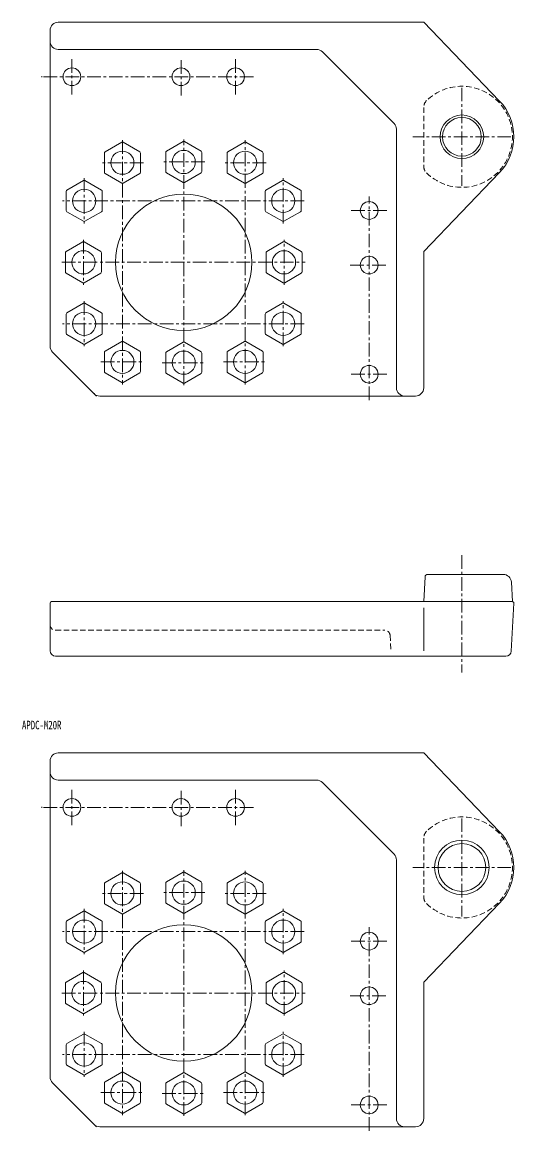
# Model space of a CAD drawing. Units: millimetres on the paper. Extents: x -586 to -140, y -411 to 338.
# Drawn here: x -320.2 to -139.9, y -411.5 to -5.3 of the extents above; entities that cross this region are included whole.
import ezdxf
from ezdxf.enums import TextEntityAlignment as Align

# ---------------------------------------------------------------- set-up
doc = ezdxf.new("R2010")
doc.units = ezdxf.units.MM
doc.linetypes.add('CHAIN1', pattern=[8, 5, -1, 1, -1])
doc.linetypes.add('DASHED2', pattern=[3, 2, -1])
doc.layers.add('0-0', color=7, linetype='Continuous', lineweight=18)
doc.layers.add('0-1', color=4, linetype='CHAIN1', lineweight=9)
doc.styles.add('ＭＳ ゴシック', font='')
doc.styles.get('ＭＳ ゴシック').set_extended_font_data('MS Gothic')

msp = doc.modelspace()

# ---------------------------------------------------------------- linework, layer by layer
at = {"layer": '0-0'}
for p, q in [((-309.916, -8.253), (-309.916, -124.011)), ((-306.916, -15.253), (-212.159, -15.253)), ((-210.038, -16.132), (-183.795, -42.375)), ((-182.916, -44.496), (-182.916, -139.253)), ((-283.666, -49.277), (-289.766, -52.799)), ((-277.066, -52.799), (-283.166, -49.277)), ((-261.166, -49.007), (-267.266, -52.529)), ((-254.566, -52.529), (-260.666, -49.007)), ((-238.666, -49.277), (-244.766, -52.799)), ((-232.066, -52.799), (-238.166, -49.277)), ((-290.016, -53.232), (-290.016, -60.275)), ((-276.816, -60.275), (-276.816, -53.232)), ((-267.516, -52.962), (-267.516, -60.006)), ((-254.316, -60.006), (-254.316, -52.962)), ((-245.016, -53.232), (-245.016, -60.275)), ((-231.816, -60.275), (-231.816, -53.232)), ((-289.766, -60.708), (-283.666, -64.23)), ((-283.166, -64.23), (-277.066, -60.708)), ((-267.266, -60.439), (-261.166, -63.961)), ((-260.666, -63.961), (-254.566, -60.439)), ((-244.766, -60.708), (-238.666, -64.23)), ((-238.166, -64.23), (-232.066, -60.708)), ((-297.666, -63.277), (-303.766, -66.799)), ((-291.066, -66.799), (-297.166, -63.277)), ((-224.666, -63.277), (-230.766, -66.799)), ((-218.066, -66.799), (-224.166, -63.277)), ((-304.016, -67.232), (-304.016, -74.275)), ((-290.816, -74.275), (-290.816, -67.232)), ((-231.016, -67.232), (-231.016, -74.275)), ((-217.816, -74.275), (-217.816, -67.232)), ((-303.766, -74.708), (-297.666, -78.23)), ((-297.166, -78.23), (-291.066, -74.708)), ((-230.766, -74.708), (-224.666, -78.23)), ((-224.166, -78.23), (-218.066, -74.708)), ((-304.036, -89.299), (-297.936, -85.777)), ((-297.436, -85.777), (-291.336, -89.299)), ((-230.497, -89.299), (-224.397, -85.777)), ((-223.897, -85.777), (-217.797, -89.299)), ((-304.286, -96.775), (-304.286, -89.732)), ((-291.086, -89.732), (-291.086, -96.775)), ((-230.747, -96.775), (-230.747, -89.732)), ((-217.547, -89.732), (-217.547, -96.775)), ((-297.936, -100.73), (-304.036, -97.208)), ((-291.336, -97.208), (-297.436, -100.73)), ((-224.397, -100.73), (-230.497, -97.208)), ((-217.797, -97.208), (-223.897, -100.73)), ((-303.766, -111.799), (-297.666, -108.277)), ((-297.166, -108.277), (-291.066, -111.799)), ((-224.666, -108.277), (-230.766, -111.799)), ((-218.066, -111.799), (-224.166, -108.277)), ((-304.016, -119.275), (-304.016, -112.232)), ((-290.816, -112.232), (-290.816, -119.275)), ((-231.016, -112.232), (-231.016, -119.275)), ((-217.816, -119.275), (-217.816, -112.232)), ((-297.666, -123.23), (-303.766, -119.708)), ((-291.066, -119.708), (-297.166, -123.23)), ((-230.766, -119.708), (-224.666, -123.23)), ((-224.166, -123.23), (-218.066, -119.708)), ((-289.766, -125.799), (-283.666, -122.277)), ((-283.166, -122.277), (-277.066, -125.799)), ((-267.266, -126.068), (-261.166, -122.546)), ((-260.666, -122.546), (-254.566, -126.068)), ((-238.666, -122.277), (-244.766, -125.799)), ((-232.066, -125.799), (-238.166, -122.277)), ((-309.038, -126.132), (-292.916, -142.253)), ((-290.016, -133.275), (-290.016, -126.232)), ((-276.816, -126.232), (-276.816, -133.275)), ((-267.516, -133.545), (-267.516, -126.501)), ((-254.316, -126.501), (-254.316, -133.545)), ((-245.016, -126.232), (-245.016, -133.275)), ((-231.816, -133.275), (-231.816, -126.232)), ((-283.666, -137.23), (-289.766, -133.708)), ((-277.066, -133.708), (-283.166, -137.23)), ((-261.166, -137.5), (-267.266, -133.978)), ((-254.566, -133.978), (-260.666, -137.5)), ((-244.766, -133.708), (-238.666, -137.23)), ((-238.166, -137.23), (-232.066, -133.708)), ((-291.674, -142.253), (-175.916, -142.253)), ((-172.916, -217.592), (-172.442, -208.54)), ((-171.443, -207.592), (-143.763, -207.592)), ((-140.767, -210.435), (-140.393, -217.579)), ((-309.916, -218.092), (-309.916, -235.592)), ((-140.395, -217.592), (-309.416, -217.592)), ((-140.817, -235.697), (-139.896, -218.119)), ((-172.916, -235.592), (-172.916, -219.902)), ((-307.916, -237.592), (-142.814, -237.592)), ((-309.916, -275.992), (-309.916, -391.749)), ((-306.916, -282.992), (-212.159, -282.992)), ((-210.038, -283.871), (-183.795, -310.113)), ((-182.916, -312.235), (-182.916, -406.992)), ((-261.166, -316.746), (-267.266, -320.268)), ((-254.566, -320.268), (-260.666, -316.746)), ((-283.666, -317.015), (-289.766, -320.537)), ((-277.066, -320.537), (-283.166, -317.015)), ((-267.516, -320.701), (-267.516, -327.744)), ((-254.316, -327.744), (-254.316, -320.701)), ((-238.666, -317.015), (-244.766, -320.537)), ((-232.066, -320.537), (-238.166, -317.015)), ((-290.016, -320.97), (-290.016, -328.014)), ((-276.816, -328.014), (-276.816, -320.97)), ((-245.016, -320.97), (-245.016, -328.014)), ((-231.816, -328.014), (-231.816, -320.97)), ((-289.766, -328.447), (-283.666, -331.969)), ((-283.166, -331.969), (-277.066, -328.447)), ((-267.266, -328.177), (-261.166, -331.699)), ((-260.666, -331.699), (-254.566, -328.177)), ((-244.766, -328.447), (-238.666, -331.969)), ((-238.166, -331.969), (-232.066, -328.447)), ((-297.666, -331.015), (-303.766, -334.537)), ((-291.066, -334.537), (-297.166, -331.015)), ((-224.666, -331.015), (-230.766, -334.537)), ((-218.066, -334.537), (-224.166, -331.015)), ((-304.016, -334.97), (-304.016, -342.014)), ((-290.816, -342.014), (-290.816, -334.97)), ((-231.016, -334.97), (-231.016, -342.014)), ((-217.816, -342.014), (-217.816, -334.97)), ((-303.766, -342.447), (-297.666, -345.969)), ((-297.166, -345.969), (-291.066, -342.447)), ((-230.766, -342.447), (-224.666, -345.969)), ((-224.166, -345.969), (-218.066, -342.447)), ((-304.286, -364.514), (-304.286, -357.47)), ((-304.036, -357.037), (-297.936, -353.515)), ((-297.436, -353.515), (-291.336, -357.037)), ((-291.086, -357.47), (-291.086, -364.514)), ((-230.747, -364.514), (-230.747, -357.47)), ((-230.497, -357.037), (-224.397, -353.515)), ((-223.897, -353.515), (-217.797, -357.037)), ((-217.547, -357.47), (-217.547, -364.514)), ((-297.936, -368.469), (-304.036, -364.947)), ((-291.336, -364.947), (-297.436, -368.469)), ((-224.397, -368.469), (-230.497, -364.947)), ((-217.797, -364.947), (-223.897, -368.469)), ((-303.766, -379.537), (-297.666, -376.015)), ((-297.166, -376.015), (-291.066, -379.537)), ((-224.666, -376.015), (-230.766, -379.537)), ((-218.066, -379.537), (-224.166, -376.015)), ((-304.016, -387.014), (-304.016, -379.97)), ((-290.816, -379.97), (-290.816, -387.014)), ((-231.016, -379.97), (-231.016, -387.014)), ((-217.816, -387.014), (-217.816, -379.97)), ((-297.666, -390.969), (-303.766, -387.447)), ((-291.066, -387.447), (-297.166, -390.969)), ((-230.766, -387.447), (-224.666, -390.969)), ((-224.166, -390.969), (-218.066, -387.447)), ((-309.038, -393.871), (-292.916, -409.992)), ((-290.016, -401.014), (-290.016, -393.97)), ((-289.766, -393.537), (-283.666, -390.015)), ((-283.166, -390.015), (-277.066, -393.537)), ((-276.816, -393.97), (-276.816, -401.014)), ((-267.266, -393.807), (-261.166, -390.285)), ((-260.666, -390.285), (-254.566, -393.807)), ((-245.016, -393.97), (-245.016, -401.014)), ((-238.666, -390.015), (-244.766, -393.537)), ((-232.066, -393.537), (-238.166, -390.015)), ((-231.816, -401.014), (-231.816, -393.97)), ((-267.516, -401.283), (-267.516, -394.24)), ((-254.316, -394.24), (-254.316, -401.283)), ((-283.666, -404.969), (-289.766, -401.447)), ((-277.066, -401.447), (-283.166, -404.969)), ((-261.166, -405.238), (-267.266, -401.717)), ((-254.566, -401.717), (-260.666, -405.238)), ((-244.766, -401.447), (-238.666, -404.969)), ((-238.166, -404.969), (-232.066, -401.447)), ((-291.674, -409.992), (-175.916, -409.992))]:
    msp.add_line(p, q, dxfattribs=at)
for points in [[(-145.195, -34.041), (-172.916, -5.253), (-306.916, -5.253)], [(-172.916, -139.253), (-172.916, -89.253), (-145.195, -60.466)], [(-145.195, -301.78), (-172.916, -272.992), (-306.916, -272.992)], [(-172.916, -406.992), (-172.916, -356.992), (-145.195, -328.205)]]:
    msp.add_lwpolyline(points, dxfattribs=at)
for centre, radius in [((-301.916, -25.253), 3.25), ((-261.916, -25.253), 3.25), ((-241.916, -25.253), 3.25), ((-158.916, -47.253), 7.1), ((-283.416, -56.753), 4.25), ((-260.916, -56.484), 4.25), ((-238.416, -56.753), 4.25), ((-297.416, -70.753), 4.25), ((-260.916, -93.253), 25), ((-224.416, -70.753), 4.25), ((-192.916, -74.253), 3.25), ((-297.686, -93.253), 4.25), ((-224.147, -93.253), 4.25), ((-192.916, -94.253), 3.25), ((-297.416, -115.753), 4.25), ((-224.416, -115.753), 4.25), ((-283.416, -129.753), 4.25), ((-260.916, -130.023), 4.25), ((-238.416, -129.753), 4.25), ((-192.916, -134.253), 3.25), ((-301.916, -292.992), 3.25), ((-261.916, -292.992), 3.25), ((-241.916, -292.992), 3.25), ((-158.916, -314.992), 8.75), ((-283.416, -324.492), 4.25), ((-260.916, -324.223), 4.25), ((-238.416, -324.492), 4.25), ((-297.416, -338.492), 4.25), ((-260.916, -360.992), 25), ((-224.416, -338.492), 4.25), ((-192.916, -341.992), 3.25), ((-297.686, -360.992), 4.25), ((-224.147, -360.992), 4.25), ((-192.916, -361.992), 3.25), ((-297.416, -383.492), 4.25), ((-224.416, -383.492), 4.25), ((-283.416, -397.492), 4.25), ((-260.916, -397.762), 4.25), ((-238.416, -397.492), 4.25), ((-192.916, -401.992), 3.25)]:
    msp.add_circle(centre, radius, dxfattribs=at)
for centre, radius, start, end in [((-306.916, -8.253), 3, 90, 180), ((-306.916, -12.253), 3, 180, 270), ((-212.159, -18.253), 3, 45, 90), ((-309.916, -25.076), 3, 180, 186.76653), ((-158.916, -47.253), 19.048, 316.08137, 43.91863), ((-185.916, -44.496), 3, 0, 45), ((-289.516, -53.232), 0.5, 120, 180), ((-283.416, -49.71), 0.5, 60, 120), ((-277.316, -53.232), 0.5, 0, 60), ((-267.016, -52.962), 0.5, 120, 180), ((-260.916, -49.44), 0.5, 60, 120), ((-254.816, -52.962), 0.5, 0, 60), ((-244.516, -53.232), 0.5, 120, 180), ((-238.416, -49.71), 0.5, 60, 120), ((-232.316, -53.232), 0.5, 0, 60), ((-289.516, -60.275), 0.5, 180, 240), ((-277.316, -60.275), 0.5, 300, 0), ((-267.016, -60.006), 0.5, 180, 240), ((-254.816, -60.006), 0.5, 300, 0), ((-244.516, -60.275), 0.5, 180, 240), ((-232.316, -60.275), 0.5, 300, 0), ((-297.416, -63.71), 0.5, 60, 120), ((-283.416, -63.797), 0.5, 240, 300), ((-260.916, -63.528), 0.5, 240, 300), ((-238.416, -63.797), 0.5, 240, 300), ((-224.416, -63.71), 0.5, 60, 120), ((-303.516, -67.232), 0.5, 120, 180), ((-291.316, -67.232), 0.5, 0, 60), ((-230.516, -67.232), 0.5, 120, 180), ((-218.316, -67.232), 0.5, 0, 60), ((-303.516, -74.275), 0.5, 180, 240), ((-291.316, -74.275), 0.5, 300, 0), ((-230.516, -74.275), 0.5, 180, 240), ((-218.316, -74.275), 0.5, 300, 0), ((-297.416, -77.797), 0.5, 240, 300), ((-224.416, -77.797), 0.5, 240, 300), ((-303.786, -89.732), 0.5, 120, 180), ((-297.686, -86.21), 0.5, 60, 120), ((-291.586, -89.732), 0.5, 0, 60), ((-230.247, -89.732), 0.5, 120, 180), ((-224.147, -86.21), 0.5, 60, 120), ((-218.047, -89.732), 0.5, 0, 60), ((-303.786, -96.775), 0.5, 180, 240), ((-291.586, -96.775), 0.5, 300, 0), ((-230.247, -96.775), 0.5, 180, 240), ((-218.047, -96.775), 0.5, 300, 0), ((-297.686, -100.297), 0.5, 240, 300), ((-224.147, -100.297), 0.5, 240, 300), ((-297.416, -108.71), 0.5, 60, 120), ((-224.416, -108.71), 0.5, 60, 120), ((-303.516, -112.232), 0.5, 120, 180), ((-291.316, -112.232), 0.5, 0, 60), ((-230.516, -112.232), 0.5, 120, 180), ((-218.316, -112.232), 0.5, 0, 60), ((-303.516, -119.275), 0.5, 180, 240), ((-291.316, -119.275), 0.5, 300, 0), ((-230.516, -119.275), 0.5, 180, 240), ((-218.316, -119.275), 0.5, 300, 0), ((-306.916, -124.011), 3, 180, 225), ((-297.416, -122.797), 0.5, 240, 300), ((-289.516, -126.232), 0.5, 120, 180), ((-283.416, -122.71), 0.5, 60, 120), ((-277.316, -126.232), 0.5, 0, 60), ((-260.916, -122.979), 0.5, 60, 120), ((-244.516, -126.232), 0.5, 120, 180), ((-238.416, -122.71), 0.5, 60, 120), ((-232.316, -126.232), 0.5, 0, 60), ((-224.416, -122.797), 0.5, 240, 300), ((-267.016, -126.501), 0.5, 120, 180), ((-254.816, -126.501), 0.5, 0, 60), ((-289.516, -133.275), 0.5, 180, 240), ((-277.316, -133.275), 0.5, 300, 0), ((-267.016, -133.545), 0.5, 180, 240), ((-254.816, -133.545), 0.5, 300, 0), ((-244.516, -133.275), 0.5, 180, 240), ((-232.316, -133.275), 0.5, 300, 0), ((-283.416, -136.797), 0.5, 240, 300), ((-260.916, -137.067), 0.5, 240, 300), ((-238.416, -136.797), 0.5, 240, 300), ((-291.674, -139.253), 3, 225, 270), ((-179.916, -139.253), 3, 180, 270), ((-175.916, -139.253), 3, 270, 0), ((-171.443, -208.592), 1, 90, 177), ((-143.763, -210.592), 3, 3, 90), ((-309.416, -218.092), 0.5, 90, 180), ((-140.395, -218.092), 0.5, 357, 90), ((-307.916, -235.592), 2, 180, 270), ((-142.814, -235.592), 2, 270, 357), ((-306.916, -275.992), 3, 90, 180), ((-306.916, -279.992), 3, 180, 270), ((-212.159, -285.992), 3, 45, 90), ((-309.916, -292.815), 3, 180, 186.76653), ((-158.916, -314.992), 19.048, 316.08137, 43.91863), ((-185.916, -312.235), 3, 0, 45), ((-260.916, -317.179), 0.5, 60, 120), ((-289.516, -320.97), 0.5, 120, 180), ((-283.416, -317.448), 0.5, 60, 120), ((-277.316, -320.97), 0.5, 0, 60), ((-267.016, -320.701), 0.5, 120, 180), ((-254.816, -320.701), 0.5, 0, 60), ((-244.516, -320.97), 0.5, 120, 180), ((-238.416, -317.448), 0.5, 60, 120), ((-232.316, -320.97), 0.5, 0, 60), ((-289.516, -328.014), 0.5, 180, 240), ((-277.316, -328.014), 0.5, 300, 0), ((-267.016, -327.744), 0.5, 180, 240), ((-254.816, -327.744), 0.5, 300, 0), ((-244.516, -328.014), 0.5, 180, 240), ((-232.316, -328.014), 0.5, 300, 0), ((-297.416, -331.448), 0.5, 60, 120), ((-283.416, -331.536), 0.5, 240, 300), ((-260.916, -331.266), 0.5, 240, 300), ((-238.416, -331.536), 0.5, 240, 300), ((-224.416, -331.448), 0.5, 60, 120), ((-303.516, -334.97), 0.5, 120, 180), ((-291.316, -334.97), 0.5, 0, 60), ((-230.516, -334.97), 0.5, 120, 180), ((-218.316, -334.97), 0.5, 0, 60), ((-303.516, -342.014), 0.5, 180, 240), ((-291.316, -342.014), 0.5, 300, 0), ((-230.516, -342.014), 0.5, 180, 240), ((-218.316, -342.014), 0.5, 300, 0), ((-297.416, -345.536), 0.5, 240, 300), ((-224.416, -345.536), 0.5, 240, 300), ((-303.786, -357.47), 0.5, 120, 180), ((-297.686, -353.948), 0.5, 60, 120), ((-291.586, -357.47), 0.5, 0, 60), ((-230.247, -357.47), 0.5, 120, 180), ((-224.147, -353.948), 0.5, 60, 120), ((-218.047, -357.47), 0.5, 0, 60), ((-303.786, -364.514), 0.5, 180, 240), ((-291.586, -364.514), 0.5, 300, 0), ((-230.247, -364.514), 0.5, 180, 240), ((-218.047, -364.514), 0.5, 300, 0), ((-297.686, -368.036), 0.5, 240, 300), ((-224.147, -368.036), 0.5, 240, 300), ((-297.416, -376.448), 0.5, 60, 120), ((-224.416, -376.448), 0.5, 60, 120), ((-303.516, -379.97), 0.5, 120, 180), ((-291.316, -379.97), 0.5, 0, 60), ((-230.516, -379.97), 0.5, 120, 180), ((-218.316, -379.97), 0.5, 0, 60), ((-303.516, -387.014), 0.5, 180, 240), ((-291.316, -387.014), 0.5, 300, 0), ((-283.416, -390.448), 0.5, 60, 120), ((-238.416, -390.448), 0.5, 60, 120), ((-230.516, -387.014), 0.5, 180, 240), ((-218.316, -387.014), 0.5, 300, 0), ((-306.916, -391.749), 3, 180, 225), ((-297.416, -390.536), 0.5, 240, 300), ((-289.516, -393.97), 0.5, 120, 180), ((-277.316, -393.97), 0.5, 0, 60), ((-267.016, -394.24), 0.5, 120, 180), ((-260.916, -390.718), 0.5, 60, 120), ((-254.816, -394.24), 0.5, 0, 60), ((-244.516, -393.97), 0.5, 120, 180), ((-232.316, -393.97), 0.5, 0, 60), ((-224.416, -390.536), 0.5, 240, 300), ((-289.516, -401.014), 0.5, 180, 240), ((-277.316, -401.014), 0.5, 300, 0), ((-267.016, -401.283), 0.5, 180, 240), ((-254.816, -401.283), 0.5, 300, 0), ((-244.516, -401.014), 0.5, 180, 240), ((-232.316, -401.014), 0.5, 300, 0), ((-283.416, -404.536), 0.5, 240, 300), ((-260.916, -404.805), 0.5, 240, 300), ((-238.416, -404.536), 0.5, 240, 300), ((-291.674, -406.992), 3, 225, 270), ((-179.916, -406.992), 3, 180, 270), ((-175.916, -406.992), 3, 270, 0)]:
    msp.add_arc(centre, radius, start, end, dxfattribs=at)
at = {"layer": '0-1'}
for p, q in [((-301.916, -18.797), (-301.916, -32.168)), ((-261.916, -32.168), (-261.916, -18.797)), ((-241.916, -18.797), (-241.916, -32.168)), ((-235.314, -25.253), (-312.911, -25.253)), ((-158.916, -29.253), (-158.916, -65.253)), ((-283.416, -48.466), (-283.416, -138.006)), ((-260.916, -138.275), (-260.916, -48.197)), ((-238.416, -138.006), (-238.416, -48.466)), ((-140.916, -47.253), (-176.916, -47.253)), ((-275.714, -56.753), (-291.338, -56.753)), ((-253.214, -56.484), (-268.838, -56.484)), ((-230.714, -56.753), (-246.338, -56.753)), ((-297.416, -62.466), (-297.416, -79.006)), ((-224.416, -79.006), (-224.416, -62.466)), ((-216.714, -70.753), (-305.338, -70.753)), ((-192.916, -143.753), (-192.916, -69.102)), ((-186.46, -74.253), (-199.831, -74.253)), ((-297.686, -84.966), (-297.686, -101.506)), ((-224.147, -101.506), (-224.147, -84.966)), ((-305.608, -93.253), (-216.445, -93.253)), ((-199.831, -94.253), (-186.46, -94.253)), ((-297.416, -107.466), (-297.416, -124.006)), ((-224.416, -124.006), (-224.416, -107.466)), ((-216.714, -115.753), (-305.338, -115.753)), ((-291.338, -129.753), (-275.714, -129.753)), ((-246.338, -129.753), (-230.714, -129.753)), ((-268.838, -130.023), (-253.214, -130.023)), ((-186.46, -134.253), (-199.831, -134.253)), ((-158.916, -200.613), (-158.916, -243.556)), ((-301.916, -286.536), (-301.916, -299.907)), ((-261.916, -299.907), (-261.916, -286.536)), ((-241.916, -286.536), (-241.916, -299.907)), ((-235.314, -292.992), (-312.911, -292.992)), ((-158.916, -296.992), (-158.916, -332.992)), ((-283.416, -316.205), (-283.416, -405.745)), ((-260.916, -406.014), (-260.916, -315.935)), ((-238.416, -405.745), (-238.416, -316.205)), ((-140.916, -314.992), (-176.916, -314.992)), ((-275.714, -324.492), (-291.338, -324.492)), ((-253.214, -324.223), (-268.838, -324.223)), ((-230.714, -324.492), (-246.338, -324.492)), ((-297.416, -330.205), (-297.416, -346.745)), ((-224.416, -346.745), (-224.416, -330.205)), ((-192.916, -411.492), (-192.916, -336.84)), ((-216.714, -338.492), (-305.338, -338.492)), ((-186.46, -341.992), (-199.831, -341.992)), ((-297.686, -352.705), (-297.686, -369.245)), ((-224.147, -369.245), (-224.147, -352.705)), ((-305.608, -360.992), (-216.445, -360.992)), ((-199.831, -361.992), (-186.46, -361.992)), ((-297.416, -375.205), (-297.416, -391.745)), ((-224.416, -391.745), (-224.416, -375.205)), ((-216.714, -383.492), (-305.338, -383.492)), ((-291.338, -397.492), (-275.714, -397.492)), ((-268.838, -397.762), (-253.214, -397.762)), ((-246.338, -397.492), (-230.714, -397.492)), ((-186.46, -401.992), (-199.831, -401.992))]:
    msp.add_line(p, q, dxfattribs=at)
at = {"layer": '0-1', "linetype": 'DASHED2'}
for p, q in [((-172.916, -36.518), (-172.916, -57.988)), ((-307.916, -228.092), (-187.244, -228.092)), ((-185.247, -229.988), (-184.947, -235.697)), ((-172.916, -304.257), (-172.916, -325.727))]:
    msp.add_line(p, q, dxfattribs=at)
at = {"layer": '0-1', "linetype": 'Continuous'}
for centre, radius in [((-158.916, -47.253), 8), ((-158.916, -314.992), 10)]:
    msp.add_circle(centre, radius, dxfattribs=at)
at = {"layer": '0-1', "linetype": 'DASHED2'}
for centre, radius, start, end in [((-158.916, -47.253), 18.523, 225.69781, 134.30219), ((-169.393, -36.518), 3.523, 134.30219, 180), ((-169.393, -57.988), 3.523, 180, 225.69781), ((-307.916, -226.092), 2, 180, 270), ((-187.244, -230.092), 2, 3, 90), ((-158.916, -314.992), 18.523, 225.69781, 134.30219), ((-169.393, -304.257), 3.523, 134.30219, 180), ((-169.393, -325.727), 3.523, 180, 225.69781)]:
    msp.add_arc(centre, radius, start, end, dxfattribs=at)

# ---------------------------------------------------------------- texts
at = {"layer": '0-1', "color": 7, "style": 'ＭＳ ゴシック', "width": 0.75}
msp.add_text('APDC-M20R', height=3.152, dxfattribs=at).set_placement((-320.229, -265.318), align=Align.BOTTOM_LEFT)

doc.saveas('drawing.dxf')
